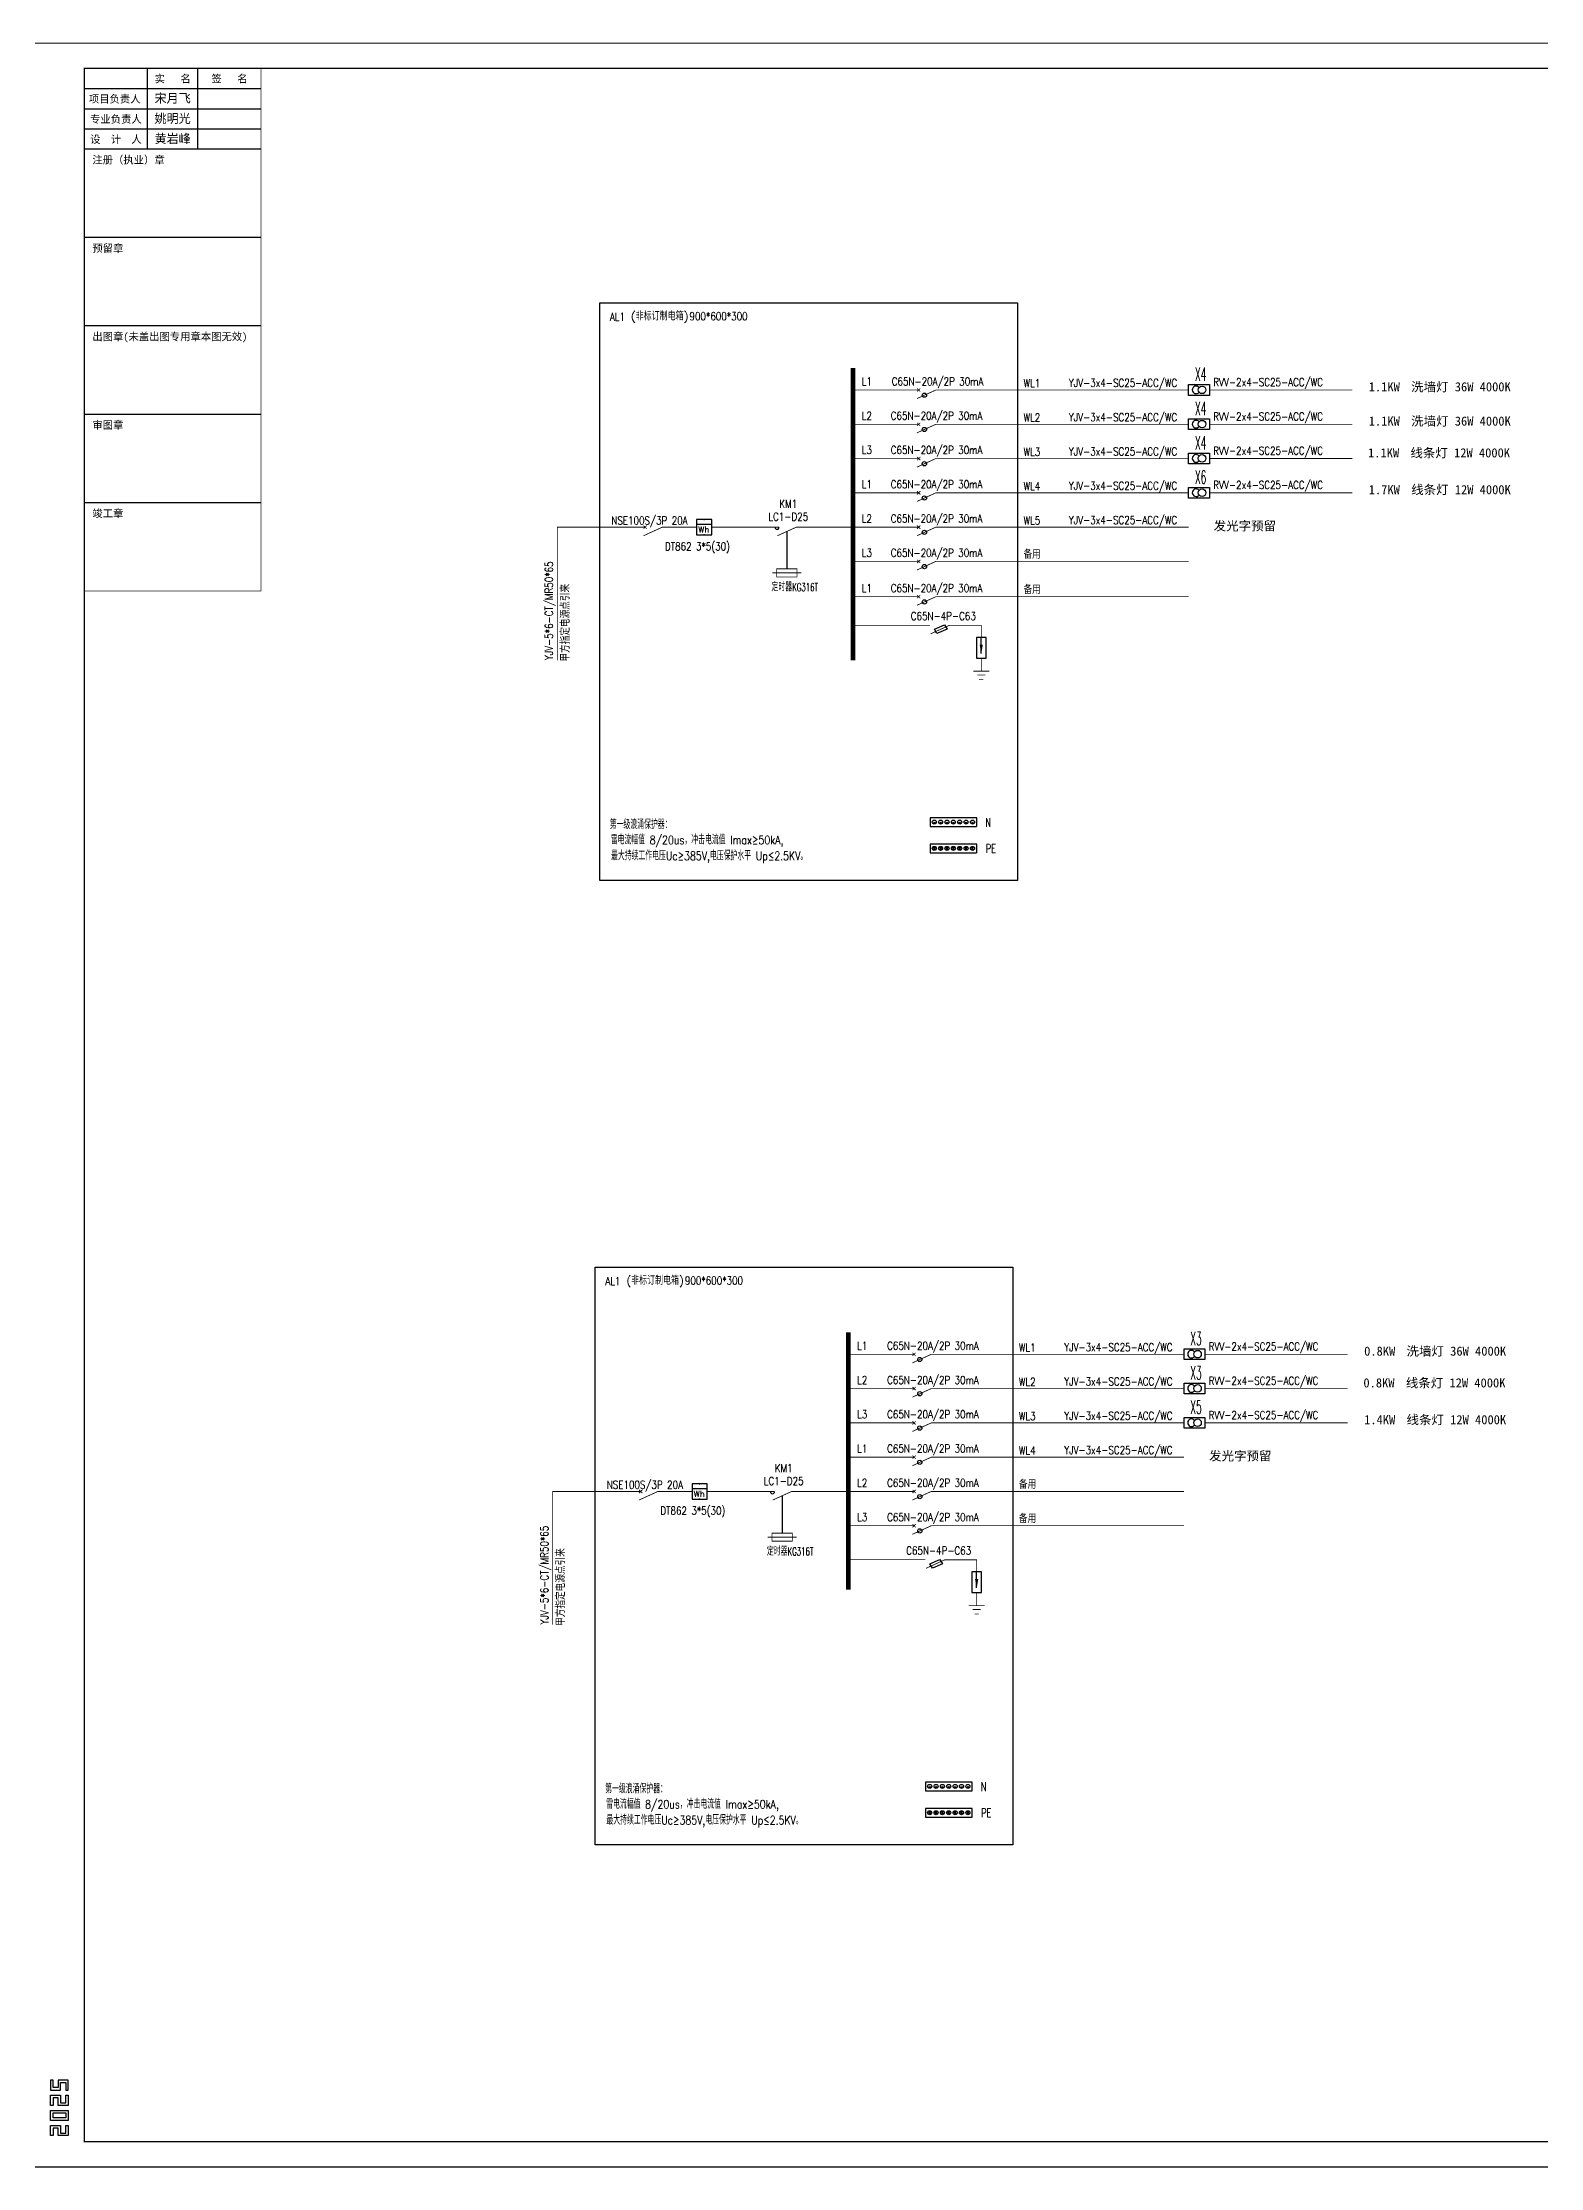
# Model space of a CAD drawing. Header units: millimetres. Extents: x 127372 to 484122, y -11543 to 72607.
# Drawn here: x 365541 to 424861, y -11543 to 72607 of the extents above; entities that cross this region are included whole.
import ezdxf
from ezdxf.enums import TextEntityAlignment as Align

# ---------------------------------------------------------------- set-up
doc = ezdxf.new("R2010")
doc.units = ezdxf.units.MM
doc.linetypes.add('DASH', pattern=[0.35, 0.25, -0.1])
doc.layers.get('Defpoints').update_dxf_attribs({"color": 210})
for name, color, linetype, lineweight in [('.灯具', 3, 'Continuous', 25), ('0-cxText', 131, 'Continuous', 25), ('000照明', 1, 'Continuous', 25)]:
    doc.layers.add(name, color=color, linetype=linetype, lineweight=lineweight)
for name, color, linetype in [('0-cxFrame', 155, 'Continuous'), ('DWL-文字', 7, 'Continuous'), ('ELEMENT', 3, 'Continuous'), ('EQUIP-动力', 3, 'Continuous'), ('qianming', 155, 'Continuous'), ('SIG_TEXT', 7, 'Continuous'), ('TEL_TEXT', 7, 'Continuous'), ('WIRE-母线', 6, 'Continuous'), ('WIRE-系统', 4, 'Continuous'), ('WIRE-避雷', 4, 'TG_LP'), ('亮化灯具', 3, 'Continuous'), ('标注', 7, 'Continuous'), ('照明平面文字层', 75, 'Continuous'), ('配电', 8, 'Continuous')]:
    doc.layers.add(name, color=color, linetype=linetype)
doc.layers.add('J_POST_ARCH(专业内批注)', color=1, linetype='Continuous', plot=False)
doc.styles.add('_TCH_DIM', font='SIMPLEX', dxfattribs={"bigfont": 'GBCBIG'})
doc.styles.add('_TEL_DIM', font='SIMPLEX', dxfattribs={"width": 0.8, "height": 3.5, "bigfont": 'HZTXT'})
doc.styles.add('cx_biaoti', font='')
doc.styles.add('cx_tuming', font='simhei.ttf')
doc.styles.add('cx_tuqian1', font='')
doc.styles.add('DIM_FONT', font='SIMPLEX', dxfattribs={"width": 0.7, "bigfont": 'GBCBIG'})
doc.styles.add('TG_LINETYPE', font='SIMPLEX', dxfattribs={"width": 0.8, "height": 3, "bigfont": 'HZTXT'})
doc.styles.add('图框宋体', font='', dxfattribs={"width": 0.75})
doc.styles.add('宋体', font='', dxfattribs={"width": 0.8, "height": 3.5})
doc.styles.add('黑体', font='simhei.ttf', dxfattribs={"height": 12})
doc.styles.get('cx_biaoti').set_extended_font_data('SimSun')
doc.styles.get('cx_tuqian1').set_extended_font_data('SimSun')
doc.styles.get('图框宋体').set_extended_font_data('SimSun')
doc.styles.get('宋体').set_extended_font_data('SimSun')
doc.linetypes.add('TG_LP', pattern='A,2,-0.78,["LP",TG_LINETYPE,S=0.1,R=0,X=-0.6,Y=-0.15],0', length=2.78)

# ---------------------------------------------------------------- blocks, each defined once
blk = doc.blocks.new('$element$00000497')
at = {"const_width": 0.0233}
for points in [[(0, 0), (0, -0.25)], [(0, -1), (0, -0.75), (-0.25, -0.2)], [(-0.047, -0.297), (0.047, -0.203)], [(-0.047, -0.203), (0.047, -0.297)]]:
    blk.add_lwpolyline(points, dxfattribs=at)
at = {"flags": 9}
blk.add_attdef('S', (0, 0), '', height=0.00000667, dxfattribs=at)
blk = doc.blocks.new('$element$00000525')
at = {"const_width": 0.0233}
for points in [[(0, 0), (0, -0.25)], [(-0.25, -0.2), (0, -0.75), (0, -1)], [(-0.047, -0.203), (0.047, -0.297)], [(0.047, -0.203), (-0.047, -0.297)]]:
    blk.add_lwpolyline(points, dxfattribs=at)
blk.add_circle((-0.151, -0.417), 0.0615)
at = {"flags": 9}
blk.add_attdef('S', (0, 0), '', height=0.00000667, dxfattribs=at)
blk = doc.blocks.new('$element$00000496')
at = {"const_width": 0.0233}
for points in [[(0, 0), (0, -0.25)], [(-0.25, -0.2), (0, -0.75), (0, -1)]]:
    blk.add_lwpolyline(points, dxfattribs=at)
blk.add_arc((-0.008, -0.192), 0.0589, 81.8699, 278.1301)
at = {"flags": 9}
blk.add_attdef('S', (0, 0), '', height=0.00000667, dxfattribs=at)
blk = doc.blocks.new('KG')
at = {"layer": '配电', "color": 1}
blk.add_lwpolyline([(1622009, 928567), (1622734, 928567), (1622734, 928193), (1622009, 928193)], close=True, dxfattribs=at)
blk.add_circle((1622481, 928385), 133, dxfattribs=at)
blk.add_arc((1622271, 928385), 133, 38.21362, 321.78638, dxfattribs=at)
blk = doc.blocks.new('asd')
at = {"color": 3}
for p, q in [((14148109, 9280523), (14147288, 9280523)), ((14147288, 9280523), (14147288, 9280144)), ((14147919, 9280334), (14147288, 9280334)), ((14147288, 9280144), (14148109, 9280144)), ((14148109, 9280144), (14148109, 9280523))]:
    blk.add_line(p, q, dxfattribs=at)
for points in [[(14147572, 9280270), (14147572, 9280397), (14147951, 9280334), (14147572, 9280397)], [(14147572, 9280397), (14147951, 9280334), (14147572, 9280270), (14147572, 9280397)], [(14147951, 9280334), (14147572, 9280270), (14147572, 9280397), (14147951, 9280334)]]:
    blk.add_solid(points, dxfattribs=at)
blk = doc.blocks.new('$equip$00001806')
for p, q in [((0.5, 1), (-0.5, 1)), ((-0.5, 1), (-0.5, 0)), ((-0.5, 0.7), (0.5, 0.7)), ((-0.5, 0), (0.5, 0)), ((0.5, 0), (0.5, 1))]:
    blk.add_line(p, q)
for p in [(-0.5, 0.5), (0, 1), (0, 0), (0.5, 0.5)]:
    blk.add_point(p)
at = {"color": 7, "style": '_TEL_DIM'}
blk.add_attdef('$TEXT$', text='', height=0.4, dxfattribs=at).set_placement((-0.03, 0.34), align=Align.MIDDLE_CENTER)
at = {"color": 7, "style": '_TEL_DIM', "flags": 1}
blk.add_attdef('A', text='', height=0.00002, dxfattribs=at).set_placement((0, 0), align=Align.MIDDLE_CENTER)
blk = doc.blocks.new('A$C76C27B33')
at = {"layer": 'DWL-文字', "style": '_TCH_DIM'}
blk.add_text('(非标订制电箱)', height=316.1, dxfattribs=at).set_placement((1229, -696))
at = {"layer": 'SIG_TEXT', "style": '_TEL_DIM', "width": 0.8}
blk.add_text('AL1', height=316.8, dxfattribs=at).set_placement((697, -711), align=Align.CENTER)
blk = doc.blocks.new('zjcx_lan_xinxi(Dragon)')
for p, q in [((7000, -3200), (0, -3200)), ((7000, -6700), (0, -6700)), ((7000, -10200), (0, -10200)), ((7000, -13700), (0, -13700)), ((7000, -17200), (0, -17200))]:
    blk.add_line(p, q)
at = {"const_width": 25}
blk.add_lwpolyline([(0, -20700), (7000, -20700), (7000, 0), (0, 0)], close=True, dxfattribs=at)
for points in [[(2500, -3200), (2500, 0)], [(4500, -3200), (4500, 0)], [(0, -800), (7000, -800)], [(0, -1600), (7000, -1600)], [(0, -2400), (7000, -2400)]]:
    blk.add_lwpolyline(points)
for points in [[(7000, -3200), (7000, 0)], [(0, -3200), (7000, -3200)], [(0, -20700), (7000, -20700), (7000, -3200)], [(0, -20700), (7000, -20700)]]:
    blk.add_lwpolyline(points, dxfattribs=at)
at = {"style": '图框宋体'}
for s, p in [('实   名', (3500, -400)), ('签   名', (5750, -400)), ('项目负责人', (1204, -1200)), ('专业负责人', (1250, -2000)), ('设  计  人', (1250, -2800))]:
    blk.add_text(s, height=300, dxfattribs=at).set_placement(p, align=Align.MIDDLE)
for s, p in [('注册（执业）章', (318, -3771)), ('预留章', (318, -7271)), ('出图章(未盖出图专用章本图无效)', (318, -10771)), ('审图章', (318, -14271)), ('竣工章', (318, -17771))]:
    blk.add_text(s, height=300, dxfattribs=at).set_placement(p)
blk = doc.blocks.new('T-信息(Dragon)')
at = {"layer": '0-cxFrame'}
blk.add_blockref('zjcx_lan_xinxi(Dragon)', (0, 0), dxfattribs=at)
at = {"layer": 'qianming', "color": 3, "style": 'cx_biaoti'}
for s, p in [('宋月飞', (3497, -1185)), ('姚明光', (3497, -1985)), ('黄岩峰', (3497, -2785))]:
    blk.add_text(s, height=350, dxfattribs=at).set_placement(p, align=Align.MIDDLE_CENTER)
blk = doc.blocks.new('TK22.A0 L(Dragon)')
at = {"layer": '0-cxFrame', "color": 7, "const_width": 0.5}
blk.add_lwpolyline([(0, 0), (-1189, 0), (-1189, 841), (0, 841)], close=True, dxfattribs=at)
at = {"layer": '0-cxFrame', "const_width": 0.5}
blk.add_lwpolyline([(-80, 10), (-1169, 10), (-1169, 831), (-80, 831)], close=True, dxfattribs=at)
at = {"layer": 'Defpoints', "color": 2}
for points in [[(-1181.37, 34.37), (-1182.37, 34.37), (-1182.37, 30.37), (-1178.37, 30.37), (-1178.37, 33.37), (-1176.37, 33.37), (-1176.37, 30.37), (-1175.37, 30.37), (-1175.37, 34.37), (-1179.37, 34.37), (-1179.37, 31.37), (-1181.37, 31.37), (-1181.37, 34.37)], [(-1181.37, 24.37), (-1182.37, 24.37), (-1182.37, 28.37), (-1178.37, 28.37), (-1178.37, 25.37), (-1176.37, 25.37), (-1176.37, 28.37), (-1175.37, 28.37), (-1175.37, 24.37), (-1179.37, 24.37), (-1179.37, 27.37), (-1181.37, 27.37), (-1181.37, 24.37)], [(-1181.37, 12.37), (-1182.37, 12.37), (-1182.37, 16.37), (-1178.37, 16.37), (-1178.37, 13.37), (-1176.37, 13.37), (-1176.37, 16.37), (-1175.37, 16.37), (-1175.37, 12.37), (-1179.37, 12.37), (-1179.37, 15.37), (-1181.37, 15.37), (-1181.37, 12.37)]]:
    blk.add_lwpolyline(points, dxfattribs=at)
for points in [[(-1182.37, 18.37), (-1182.37, 22.37), (-1175.37, 22.37), (-1175.37, 18.37)], [(-1181.37, 19.37), (-1181.37, 21.37), (-1176.37, 21.37), (-1176.37, 19.37)]]:
    blk.add_lwpolyline(points, close=True, dxfattribs=at)
at = {"layer": '0-cxFrame', "xscale": 0.01, "yscale": 0.01, "zscale": 0.01}
blk.add_blockref('T-信息(Dragon)', (-1169, 831), dxfattribs=at)
at = {"style": '黑体', "flags": 4}
blk.add_attdef('图幅', text='', height=3.3, dxfattribs=at).set_placement((-40, 3), align=Align.RIGHT)
at = {"layer": '0-cxText', "flags": 4}
for tag, height, style, p in [('建设单位', 3.5, 'cx_tuming', (-45, 240)), ('项目名称', 3.5, 'cx_tuming', (-45, 210)), ('子项名称', 3.5, 'cx_tuming', (-45, 180)), ('工程编号', 3.3, 'cx_tuqian1', (-35, 165)), ('图名1', 3.5, 'cx_tuming', (-45, 87)), ('图名2', 3.5, 'cx_tuming', (-45, 79)), ('图名3', 3.5, 'cx_tuming', (-45, 71)), ('出图日期', 3.3, 'cx_tuqian1', (-39, 60)), ('专业', 3.3, 'cx_tuqian1', (-55, 52)), ('图号', 3.3, 'cx_tuqian1', (-55, 44)), ('版次', 3.3, 'cx_tuqian1', (-20, 44))]:
    blk.add_attdef(tag, text='', height=height, dxfattribs=dict(at, style=style)).set_placement(p, align=Align.MIDDLE)
at = {"layer": 'Defpoints', "color": 6, "flags": 4}
for tag, height, style, p in [('tufu', 3.3, '黑体', (-12, 12)), ('dwfname', 4, 'cx_tuqian1', (-80, 3))]:
    blk.add_attdef(tag, text='', height=height, dxfattribs=dict(at, style=style)).set_placement(p, align=Align.RIGHT)

msp = doc.modelspace()

# ---------------------------------------------------------------- linework, layer by layer
at = {"color": 3, "const_width": 31.7}
for points in [[(400708, 49190), (401455, 49529), (401794, 49529)], [(400526, 12184), (401272, 12523), (401612, 12523)]]:
    msp.add_lwpolyline(points, dxfattribs=at)
at = {"layer": '000照明', "color": 5, "linetype": 'DASH', "ltscale": 0.5, "const_width": 33.9}
for points in [[(411747, 58846), (417404, 58846)], [(411747, 57489), (417404, 57489)], [(411747, 56131), (417404, 56131)], [(411747, 54773), (417404, 54773)], [(411565, 20659), (417222, 20659)], [(411565, 19302), (417222, 19302)], [(411565, 17944), (417222, 17944)]]:
    msp.add_lwpolyline(points, dxfattribs=at)
at = {"layer": 'WIRE-母线', "const_width": 181}
for points in [[(397632, 59711), (397632, 48145)], [(397449, 21524), (397449, 11344)]]:
    msp.add_lwpolyline(points, dxfattribs=at)
at = {"layer": 'WIRE-系统'}
for p, q in [((395016, 53246), (395016, 51765)), ((400687, 41907), (400687, 41562)), ((400687, 41562), (402533, 41562)), ((402538, 41906), (400690, 41906)), ((400848, 41734), (400810, 41668)), ((400856, 41725), (400820, 41662)), ((400856, 41725), (400908, 41674)), ((400862, 41736), (400916, 41682)), ((401100, 41734), (401062, 41668)), ((401108, 41725), (401072, 41662)), ((401108, 41725), (401160, 41674)), ((401114, 41736), (401168, 41682)), ((401352, 41734), (401314, 41668)), ((401361, 41725), (401324, 41662)), ((401361, 41725), (401412, 41674)), ((401366, 41736), (401420, 41682)), ((401604, 41734), (401566, 41668)), ((401613, 41725), (401576, 41662)), ((401613, 41725), (401664, 41674)), ((401619, 41736), (401672, 41682)), ((401857, 41734), (401819, 41668)), ((401865, 41725), (401828, 41662)), ((401865, 41725), (401916, 41674)), ((401871, 41736), (401924, 41682)), ((402109, 41734), (402071, 41668)), ((402117, 41725), (402081, 41662)), ((402117, 41725), (402168, 41674)), ((402123, 41736), (402176, 41682)), ((402361, 41734), (402323, 41668)), ((402369, 41725), (402333, 41662)), ((402369, 41725), (402421, 41674)), ((402375, 41736), (402429, 41682)), ((402538, 41562), (402538, 41907)), ((400687, 40867), (400687, 40521)), ((400687, 40521), (402533, 40521)), ((402538, 40867), (400690, 40867)), ((400848, 40693), (400794, 40747)), ((400854, 40703), (400802, 40755)), ((400848, 40693), (400810, 40627)), ((400856, 40685), (400820, 40622)), ((400854, 40703), (400890, 40766)), ((400856, 40685), (400908, 40633)), ((400862, 40695), (400900, 40761)), ((400862, 40695), (400916, 40641)), ((401100, 40693), (401046, 40747)), ((401106, 40703), (401054, 40755)), ((401100, 40693), (401062, 40627)), ((401108, 40685), (401072, 40622)), ((401106, 40703), (401142, 40766)), ((401108, 40685), (401160, 40633)), ((401114, 40695), (401152, 40761)), ((401114, 40695), (401168, 40641)), ((401352, 40693), (401299, 40747)), ((401358, 40703), (401307, 40755)), ((401352, 40693), (401314, 40627)), ((401361, 40685), (401324, 40622)), ((401358, 40703), (401394, 40766)), ((401361, 40685), (401412, 40633)), ((401366, 40695), (401404, 40761)), ((401366, 40695), (401420, 40641)), ((401604, 40693), (401551, 40747)), ((401610, 40703), (401559, 40755)), ((401604, 40693), (401566, 40627)), ((401613, 40685), (401576, 40622)), ((401610, 40703), (401647, 40766)), ((401613, 40685), (401664, 40633)), ((401619, 40695), (401656, 40761)), ((401619, 40695), (401672, 40641)), ((401857, 40693), (401803, 40747)), ((401862, 40703), (401811, 40755)), ((401857, 40693), (401819, 40627)), ((401865, 40685), (401828, 40622)), ((401862, 40703), (401899, 40766)), ((401865, 40685), (401916, 40633)), ((401871, 40695), (401909, 40761)), ((401871, 40695), (401924, 40641)), ((402109, 40693), (402055, 40747)), ((402115, 40703), (402063, 40755)), ((402109, 40693), (402071, 40627)), ((402117, 40685), (402081, 40622)), ((402115, 40703), (402151, 40766)), ((402117, 40685), (402168, 40633)), ((402123, 40695), (402161, 40761)), ((402123, 40695), (402176, 40641)), ((402361, 40693), (402307, 40747)), ((402367, 40703), (402315, 40755)), ((402361, 40693), (402323, 40627)), ((402369, 40685), (402333, 40622)), ((402367, 40703), (402403, 40766)), ((402369, 40685), (402421, 40633)), ((402375, 40695), (402413, 40761)), ((402375, 40695), (402429, 40641)), ((402538, 40521), (402538, 40867)), ((394833, 15059), (394833, 13578)), ((400505, 3720), (400505, 3375)), ((400505, 3375), (402350, 3375)), ((402355, 3719), (400508, 3719)), ((400666, 3547), (400628, 3481)), ((400674, 3538), (400637, 3475)), ((400674, 3538), (400725, 3487)), ((400680, 3549), (400733, 3495)), ((400918, 3547), (400880, 3481)), ((400926, 3538), (400890, 3475)), ((400926, 3538), (400977, 3487)), ((400932, 3549), (400985, 3495)), ((401170, 3547), (401132, 3481)), ((401178, 3538), (401142, 3475)), ((401178, 3538), (401230, 3487)), ((401184, 3549), (401238, 3495)), ((401422, 3547), (401384, 3481)), ((401430, 3538), (401394, 3475)), ((401430, 3538), (401482, 3487)), ((401436, 3549), (401490, 3495)), ((401674, 3547), (401636, 3481)), ((401682, 3538), (401646, 3475)), ((401682, 3538), (401734, 3487)), ((401688, 3549), (401742, 3495)), ((401926, 3547), (401888, 3481)), ((401935, 3538), (401898, 3475)), ((401935, 3538), (401986, 3487)), ((401941, 3549), (401994, 3495)), ((402179, 3547), (402141, 3481)), ((402187, 3538), (402150, 3475)), ((402187, 3538), (402238, 3487)), ((402193, 3549), (402246, 3495)), ((402355, 3375), (402355, 3720)), ((400505, 2680), (400505, 2334)), ((402355, 2680), (400508, 2680)), ((400666, 2506), (400612, 2560)), ((400671, 2516), (400620, 2568)), ((400671, 2516), (400708, 2579)), ((400680, 2508), (400718, 2574)), ((400918, 2506), (400864, 2560)), ((400924, 2516), (400872, 2568)), ((400924, 2516), (400960, 2579)), ((400932, 2508), (400970, 2574)), ((401170, 2506), (401116, 2560)), ((401176, 2516), (401124, 2568)), ((401176, 2516), (401212, 2579)), ((401184, 2508), (401222, 2574)), ((401422, 2506), (401368, 2560)), ((401428, 2516), (401376, 2568)), ((401428, 2516), (401464, 2579)), ((401436, 2508), (401474, 2574)), ((401674, 2506), (401621, 2560)), ((401680, 2516), (401629, 2568)), ((401680, 2516), (401716, 2579)), ((401688, 2508), (401726, 2574)), ((401926, 2506), (401873, 2560)), ((401932, 2516), (401881, 2568)), ((401932, 2516), (401969, 2579)), ((401941, 2508), (401978, 2574)), ((402179, 2506), (402125, 2560)), ((402184, 2516), (402133, 2568)), ((402184, 2516), (402221, 2579)), ((402193, 2508), (402231, 2574)), ((402355, 2334), (402355, 2680)), ((400505, 2334), (402350, 2334)), ((400666, 2506), (400628, 2441)), ((400674, 2498), (400637, 2435)), ((400674, 2498), (400725, 2446)), ((400680, 2508), (400733, 2454)), ((400918, 2506), (400880, 2441)), ((400926, 2498), (400890, 2435)), ((400926, 2498), (400977, 2446)), ((400932, 2508), (400985, 2454)), ((401170, 2506), (401132, 2441)), ((401178, 2498), (401142, 2435)), ((401178, 2498), (401230, 2446)), ((401184, 2508), (401238, 2454)), ((401422, 2506), (401384, 2441)), ((401430, 2498), (401394, 2435)), ((401430, 2498), (401482, 2446)), ((401436, 2508), (401490, 2454)), ((401674, 2506), (401636, 2441)), ((401682, 2498), (401646, 2435)), ((401682, 2498), (401734, 2446)), ((401688, 2508), (401742, 2454)), ((401926, 2506), (401888, 2441)), ((401935, 2498), (401898, 2435)), ((401935, 2498), (401986, 2446)), ((401941, 2508), (401994, 2454)), ((402179, 2506), (402141, 2441)), ((402187, 2498), (402150, 2435)), ((402187, 2498), (402238, 2446)), ((402193, 2508), (402246, 2454))]:
    msp.add_line(p, q, dxfattribs=at)
at = {"layer": 'WIRE-系统', "const_width": 31.7}
for points in [[(397632, 58846), (399923, 58846)], [(401256, 58846), (410927, 58846)], [(406471, 58846), (410927, 58846)], [(397632, 57489), (399923, 57489)], [(401256, 57489), (410927, 57489)], [(406471, 57489), (410927, 57489)], [(397632, 56131), (399923, 56131)], [(401256, 56131), (410927, 56131)], [(397632, 54773), (399923, 54773)], [(401256, 54773), (410927, 54773)], [(385930, 48147), (385930, 53415), (389070, 53415)], [(390428, 53415), (391446, 53415)], [(392045, 53415), (394413, 53415)], [(395728, 53415), (397632, 53415)], [(397632, 53415), (399923, 53415)], [(401256, 53415), (410927, 53415)], [(394440, 51605), (395586, 51605)], [(397632, 52058), (399923, 52058)], [(401256, 52058), (410927, 52058)], [(397632, 50660), (399923, 50660)], [(401256, 50660), (410927, 50660)], [(397632, 49531), (400681, 49531)], [(401794, 49529), (402715, 49529)], [(402715, 49545), (402715, 49049)], [(402715, 48228), (402715, 47713)], [(402396, 47713), (403033, 47713)], [(402558, 47559), (402877, 47559)], [(402632, 47379), (402792, 47379)], [(397449, 20659), (399740, 20659)], [(401073, 20659), (410745, 20659)], [(406289, 20659), (410745, 20659)], [(397449, 19302), (399740, 19302)], [(401073, 19302), (410745, 19302)], [(397449, 17944), (399740, 17944)], [(401073, 17944), (410745, 17944)], [(397449, 16586), (399740, 16586)], [(401073, 16586), (410745, 16586)], [(385747, 9960), (385747, 15228), (388888, 15228)], [(390246, 15228), (391264, 15228)], [(391863, 15228), (394231, 15228)], [(395546, 15228), (397449, 15228)], [(397449, 15228), (399740, 15228)], [(401073, 15228), (410745, 15228)], [(397449, 13871), (399740, 13871)], [(401073, 13871), (410745, 13871)], [(394258, 13418), (395404, 13418)], [(397449, 12525), (400499, 12525)], [(401612, 12523), (402532, 12523)], [(402532, 12540), (402532, 12043)], [(402532, 11223), (402532, 10707)], [(402214, 10707), (402851, 10707)], [(402376, 10553), (402694, 10553)], [(402450, 10373), (402609, 10373)]]:
    msp.add_lwpolyline(points, dxfattribs=at)
for points in [[(394612, 51765), (395420, 51765), (395420, 51445), (394612, 51445)], [(394429, 13578), (395237, 13578), (395237, 13258), (394429, 13258)]]:
    msp.add_lwpolyline(points, close=True, dxfattribs=at)
at = {"layer": 'WIRE-系统'}
for centre in [(400855, 41735), (401107, 41735), (401359, 41735), (401611, 41735), (401864, 41735), (402116, 41735), (402368, 41735), (400855, 40694), (401107, 40694), (401359, 40694), (401611, 40694), (401864, 40694), (402116, 40694), (402368, 40694), (400673, 3548), (400925, 3548), (401177, 3548), (401429, 3548), (401681, 3548), (401933, 3548), (402186, 3548), (400673, 2507), (400925, 2507), (401177, 2507), (401429, 2507), (401681, 2507), (401933, 2507), (402186, 2507)]:
    msp.add_circle(centre, 80.1, dxfattribs=at)
at = {"layer": 'WIRE-避雷', "color": 3}
for points in [[(401359, 49372), (400961, 49199), (400864, 49370), (401261, 49542)], [(401176, 12366), (400779, 12193), (400681, 12364), (401079, 12537)]]:
    msp.add_lwpolyline(points, close=True, dxfattribs=at)
at = {"layer": '照明平面文字层', "color": 0}
for p, q in [((387614, 62301), (404155, 62301)), ((387614, 39421), (387614, 62301)), ((404155, 62301), (404155, 39421)), ((404155, 39421), (387614, 39421)), ((387432, 24114), (403972, 24114)), ((387432, 1234), (387432, 24114)), ((403972, 24114), (403972, 1234)), ((403972, 1234), (387432, 1234))]:
    msp.add_line(p, q, dxfattribs=at)

# ---------------------------------------------------------------- block references
at = {"layer": '0-cxFrame', "xscale": 100, "yscale": 100, "zscale": 100}
msp.add_blockref('TK22.A0 L(Dragon)', (484097, -11518), dxfattribs=at)
at = {"layer": '000照明', "linetype": 'DASH', "xscale": 1.131428571428571, "yscale": 1.131428571428571, "zscale": 1.131428571428571}
for p in [(-1424260, -991549), (-1424260, -992907), (-1424260, -994265), (-1424260, -995622), (-1424442, -1029736), (-1424442, -1031094), (-1424442, -1032452)]:
    msp.add_blockref('KG', p, dxfattribs=at)
at = {"layer": 'ELEMENT', "xscale": 1357.714285714286, "yscale": 1357.714285714286, "zscale": 1357.714285714286, "rotation": 90}
for name, p in [('$element$00000525', (399898, 58846)), ('$element$00000525', (399898, 57489)), ('$element$00000525', (399898, 56131)), ('$element$00000525', (399898, 54773)), ('$element$00000497', (389070, 53415)), ('$element$00000496', (394371, 53415)), ('$element$00000525', (399898, 53415)), ('$element$00000525', (399898, 52058)), ('$element$00000525', (399898, 50660)), ('$element$00000525', (399898, 50660)), ('$element$00000525', (399716, 20659)), ('$element$00000525', (399716, 19302)), ('$element$00000525', (399716, 17944)), ('$element$00000525', (399716, 16586)), ('$element$00000497', (388888, 15228)), ('$element$00000496', (394188, 15228)), ('$element$00000525', (399716, 15228)), ('$element$00000525', (399716, 13871))]:
    msp.add_blockref(name, p, dxfattribs=at)
at = {"layer": 'EQUIP-动力', "xscale": 598.9500000000135, "yscale": 598.9500000000135, "zscale": 598.9500000000135}
for p in [(391745, 53116), (391563, 14929)]:
    msp.add_blockref('$equip$00001806', p, dxfattribs=at).add_auto_attribs({'$TEXT$': 'Wh'})
at = {"layer": 'J_POST_ARCH(专业内批注)', "color": 1}
for p in [(387614, 62301), (387432, 24114)]:
    msp.add_blockref('A$C76C27B33', p, dxfattribs=at)
at = {"layer": '亮化灯具', "rotation": 270}
for p in [(-8877619, 14196337), (-8877801, 14159331)]:
    msp.add_blockref('asd', p, dxfattribs=at)

# ---------------------------------------------------------------- texts
at = {"layer": '.灯具', "color": 7, "linetype": 'ByBlock', "style": '_TEL_DIM', "width": 0.5}
for s, p in [('X4', (411178, 59207)), ('X4', (411178, 57849)), ('X4', (411178, 56491)), ('X6', (411178, 55134)), ('X3', (410995, 21020)), ('X3', (410995, 19662)), ('X5', (410995, 18304))]:
    msp.add_text(s, height=525, rotation=0.00525, dxfattribs=at).set_placement(p)
at = {"layer": 'DWL-文字', "lineweight": 15, "style": 'DIM_FONT', "width": 0.7}
for s, height, p in [('N', 345, (402875, 41552, 0)), ('PE', 344.7, (402890, 40516, 0)), ('N', 345, (402693, 3365, 0)), ('PE', 344.7, (402708, 2329, 0))]:
    msp.add_text(s, height=height, dxfattribs=at).set_placement(p)
at = {"layer": 'SIG_TEXT', "style": '_TEL_DIM', "width": 0.8}
for s, p in [('900*600*300', (392313, 61610)), ('C65N-20A/2P 30mA', (400985, 59027)), ('C65N-20A/2P 30mA', (400945, 57670)), ('C65N-20A/2P 30mA', (400945, 56312)), ('C65N-20A/2P 30mA', (400945, 54954)), ('NSE100S/3P 20A', (389577, 53521)), ('LC1-D25', (395073, 53671)), ('KM1', (395073, 54180)), ('C65N-20A/2P 30mA', (400945, 53596)), ('C65N-20A/2P 30mA', (400945, 52239)), ('C65N-20A/2P 30mA', (400945, 50841)), ('C65N-4P-C63', (401213, 49735)), ('900*600*300', (392131, 23423)), ('C65N-20A/2P 30mA', (400802, 20840)), ('C65N-20A/2P 30mA', (400802, 19483)), ('C65N-20A/2P 30mA', (400802, 18125)), ('C65N-20A/2P 30mA', (400802, 16767)), ('KM1', (394891, 15993)), ('NSE100S/3P 20A', (389395, 15334)), ('LC1-D25', (394891, 15484)), ('C65N-20A/2P 30mA', (400802, 15409)), ('C65N-20A/2P 30mA', (400802, 14052)), ('C65N-4P-C63', (401030, 12729))]:
    msp.add_text(s, height=316.8, dxfattribs=at).set_placement(p, align=Align.CENTER)
for s, p in [('L1', (397984, 59027)), ('WL1', (404388, 58955)), ('   YJV-3x4-SC25-ACC/WC', (405617, 58969)), ('RVV-2x4-SC25-ACC/WC', (411903, 58999)), ('L2', (397984, 57670)), ('WL2', (404388, 57598)), ('   YJV-3x4-SC25-ACC/WC', (405617, 57611)), ('RVV-2x4-SC25-ACC/WC', (411903, 57641)), ('L3', (397984, 56312)), ('WL3', (404388, 56240)), ('   YJV-3x4-SC25-ACC/WC', (405617, 56253)), ('RVV-2x4-SC25-ACC/WC', (411903, 56284)), ('L1', (397984, 54954)), ('WL4', (404388, 54882)), ('   YJV-3x4-SC25-ACC/WC', (405617, 54896)), ('RVV-2x4-SC25-ACC/WC', (411903, 54926)), ('L2', (397984, 53596)), ('   YJV-3x4-SC25-ACC/WC', (405617, 53538)), ('WL5', (404388, 53524)), ('DT862 3*5(30)', (390191, 52497)), ('L3', (397984, 52239)), ('备用', (404388, 52167)), ('L1', (397984, 50841)), ('备用', (404388, 50769)), ('L1', (397802, 20840)), ('WL1', (404205, 20768)), ('   YJV-3x4-SC25-ACC/WC', (405434, 20782)), ('RVV-2x4-SC25-ACC/WC', (411720, 20812)), ('L2', (397802, 19483)), ('WL2', (404205, 19411)), ('   YJV-3x4-SC25-ACC/WC', (405434, 19424)), ('RVV-2x4-SC25-ACC/WC', (411720, 19454)), ('L3', (397802, 18125)), ('WL3', (404205, 18053)), ('   YJV-3x4-SC25-ACC/WC', (405434, 18066)), ('RVV-2x4-SC25-ACC/WC', (411720, 18097)), ('L1', (397802, 16767)), ('WL4', (404205, 16695)), ('   YJV-3x4-SC25-ACC/WC', (405434, 16709)), ('L2', (397802, 15409)), ('备用', (404205, 15337)), ('DT862 3*5(30)', (390008, 14310)), ('L3', (397802, 14052)), ('备用', (404205, 13980))]:
    msp.add_text(s, height=316.8, dxfattribs=at).set_placement(p)
at = {"layer": 'SIG_TEXT', "style": '宋体'}
for s, p in [('1.1KW', (418675, 58793)), ('1.1KW', (418675, 57435)), ('1.1KW', (418647, 56178)), ('1.7KW', (418675, 54720)), ('0.8KW', (418493, 20606)), ('0.8KW', (418464, 19349)), ('1.4KW', (418493, 17890))]:
    msp.add_text(s, height=362.1, dxfattribs=at).set_placement(p, align=Align.CENTER)
for s, height, p in [('洗墙灯 36W 4000K', 362.06, (419739, 58793)), ('洗墙灯 36W 4000K', 362.06, (419739, 57435)), ('线条灯 12W 4000K', 362.06, (419710, 56178)), ('线条灯 12W 4000K', 362.06, (419739, 54720)), ('发光字预留', 362.1, (411919, 53284)), ('洗墙灯 36W 4000K', 362.06, (419556, 20606)), ('线条灯 12W 4000K', 362.06, (419528, 19349)), ('线条灯 12W 4000K', 362.06, (419556, 17890)), ('发光字预留', 362.1, (411737, 16455))]:
    msp.add_text(s, height=height, dxfattribs=at).set_placement(p)
at = {"layer": 'SIG_TEXT', "style": '_TEL_DIM', "width": 0.8}
for s, p in [('YJV-5*6-CT/MR50*65', (385755, 48147)), ('甲方指定电源点引来', (386414, 48092)), ('YJV-5*6-CT/MR50*65', (385573, 9960)), ('甲方指定电源点引来', (386232, 9905))]:
    msp.add_text(s, height=316.8, rotation=90, dxfattribs=at).set_placement(p)
at = {"layer": 'TEL_TEXT', "style": '_TEL_DIM', "width": 0.64}
for p in [(394406, 50881), (394224, 12694)]:
    msp.add_text('定时器KG316T', height=316.8, dxfattribs=at).set_placement(p)
at = {"layer": '标注', "color": 6, "style": '_TCH_DIM', "width": 0.8}
for s, height, p in [('第一级浪涌保护器：', 339.4, (388005, 41463)), ('雷电流幅值 8/20us，冲击电流值 Imax≥50kA, ', 339.43, (388044, 40857)), ('最大持续工作电压Uc≥385V,电压保护水平 Up≤2.5KV。', 339.43, (388054, 40228)), ('第一级浪涌保护器：', 339.4, (387823, 3276)), ('雷电流幅值 8/20us，冲击电流值 Imax≥50kA, ', 339.43, (387862, 2670)), ('最大持续工作电压Uc≥385V,电压保护水平 Up≤2.5KV。', 339.43, (387872, 2041))]:
    msp.add_text(s, height=height, dxfattribs=at).set_placement(p)

doc.saveas('drawing.dxf')
